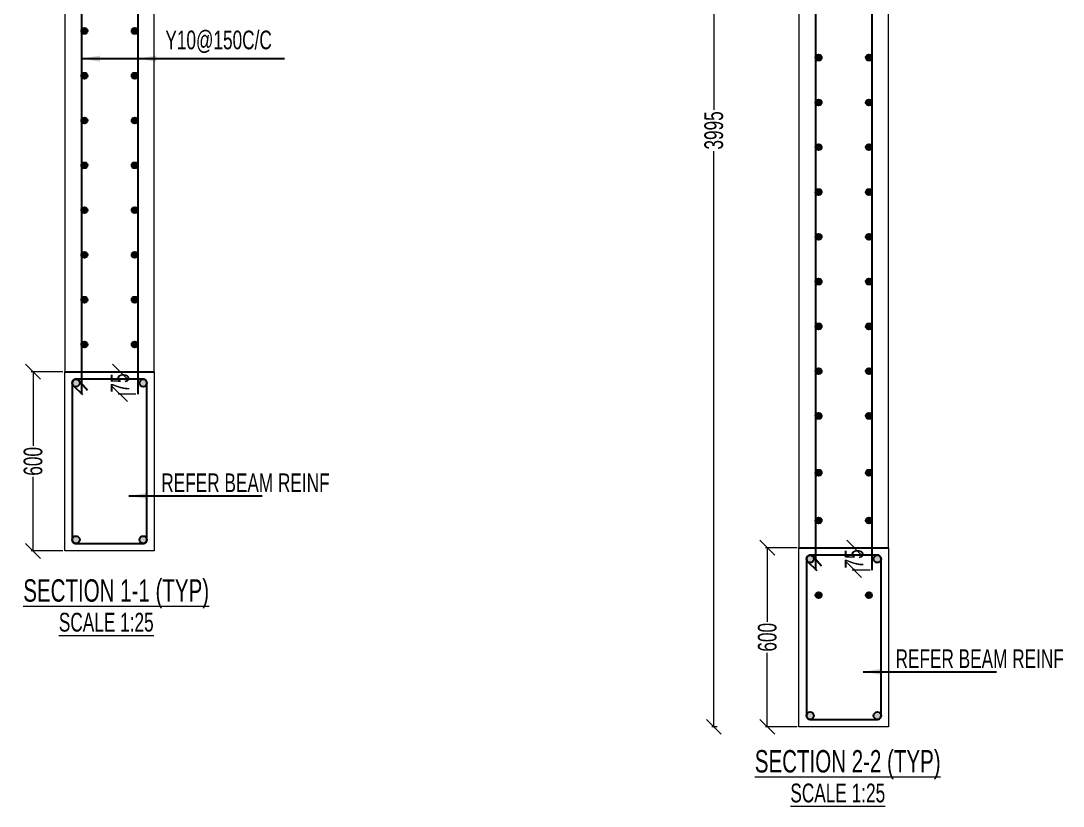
# Model space of a CAD drawing. Header units: millimetres. Extents: x -2697 to 288508, y -1308 to 60928.
# Drawn here: x 78567 to 82059, y 14988 to 17617 of the extents above; entities that cross this region are included whole.
import ezdxf

# ---------------------------------------------------------------- set-up
doc = ezdxf.new("R2010")
doc.units = ezdxf.units.MM
doc.header["$LTSCALE"] = 100
doc.linetypes.add('CONTINU', pattern=[0])
doc.layers.get('Defpoints').update_dxf_attribs({"color": 1, "lineweight": 0})
for name, color, linetype in [('-STR-BEAM', 7, 'CONTINU'), ('dim', 8, 'Continuous'), ('rein', 3, 'Continuous'), ('STEEL1', 3, 'Continuous'), ('TEXT', 2, 'Continuous')]:
    doc.layers.add(name, color=color, linetype=linetype)
doc.layers.add('Column outline', color=5, linetype='Continuous', lineweight=0)
doc.layers.add('SEC TEXT', color=9, linetype='Continuous', lineweight=18)
doc.styles.add('sd', font='ARIALN.TTF')
doc.styles.add('SOBHA', font='swisscl.ttf', dxfattribs={"width": 0.9})
doc.dimstyles.new('S--25', dxfattribs={"dimscale": 25, "dimtxt": 2.5, "dimasz": 2, "dimexe": 0.25, "dimexo": 0.25, "dimgap": 0.1, "dimtad": 0, "dimdec": 0, "dimrnd": 0.0005, "dimzin": 0, "dimdsep": 46, "dimtxsty": 'SOBHA', "dimblk": 'OBLIQUE', "dimcen": 0.09, "dimclrd": 8, "dimclre": 8, "dimclrt": 6, "dimadec": 0, "dimazin": 0, "dimtfac": 1, "dimtdec": 0, "dimtofl": 0, "dimtmove": 0, "dimatfit": 3, "dimfxl": 0.18, "dimtolj": 1, "dimtzin": 0, "dimlwd": -1, "dimlwe": -1, "dimarcsym": 0})
doc.dimstyles.new('S-25', dxfattribs={"dimscale": 25, "dimtxt": 2.5, "dimasz": 2.5, "dimexe": 0.25, "dimexo": 0.25, "dimgap": 0.1, "dimtad": 0, "dimdec": 0, "dimrnd": 0.0005, "dimzin": 0, "dimdsep": 46, "dimtxsty": 'SOBHA', "dimblk": 'OBLIQUE', "dimcen": 0.09, "dimclrd": 8, "dimclre": 8, "dimclrt": 6, "dimadec": 0, "dimazin": 0, "dimtfac": 1, "dimtdec": 0, "dimtofl": 0, "dimtmove": 0, "dimatfit": 3, "dimfxl": 0.18, "dimtolj": 1, "dimtzin": 0, "dimlwd": -1, "dimlwe": -1, "dimarcsym": 0})

# ---------------------------------------------------------------- blocks, each defined once
blk = doc.blocks.new('_Oblique')
at = {"color": 0, "linetype": 'ByBlock', "lineweight": -2}
blk.add_line((-0.5, -0.5), (0.5, 0.5), dxfattribs=at)
blk = doc.blocks.new('*D802')
at = {"layer": 'Column outline', "color": 8, "transparency": 16777216}
for p, q in [((78708.1, 16442.3), (78602, 16442.3)), ((78608.3, 16442.3), (78608.3, 16194.1)), ((78608.3, 15842.3), (78608.3, 16090.6)), ((78708.1, 15842.3), (78602, 15842.3))]:
    blk.add_line(p, q, dxfattribs=at)
at = {"layer": 'Defpoints', "color": 0, "transparency": 16777216}
for p in [(78608.3, 16442.3), (78714.4, 16442.3, 0), (78714.4, 15842.3, 0)]:
    blk.add_point(p, dxfattribs=at)
at = {"layer": 'Column outline', "color": 8, "transparency": 16777216, "xscale": 50, "yscale": 50, "zscale": 50}
for p, rotation in [((78608.3, 16442.3), 90), ((78608.3, 15842.3), 270)]:
    blk.add_blockref('_Oblique', p, dxfattribs=dict(at, rotation=rotation))
at = {"layer": 'Column outline', "color": 6, "transparency": 16777216, "insert": (78608.3, 16142.3), "char_height": 62.5, "attachment_point": 5, "rotation": 90, "style": 'SOBHA'}
blk.add_mtext('\\A1;600', dxfattribs=at)
blk = doc.blocks.new('*D805')
at = {"layer": 'Column outline', "color": 8, "transparency": 16777216}
for p, q in [((78952.3, 16442.3), (78893.1, 16442.3)), ((78899.3, 16442.3), (78899.3, 16438.6)), ((78952.3, 16367.3), (78893.1, 16367.3)), ((78899.3, 16367.3), (78899.3, 16371))]:
    blk.add_line(p, q, dxfattribs=at)
at = {"layer": 'Defpoints', "color": 0, "transparency": 16777216}
for p in [(78899.3, 16442.3), (78958.6, 16442.3), (78958.6, 16367.3)]:
    blk.add_point(p, dxfattribs=at)
at = {"layer": 'Column outline', "color": 8, "transparency": 16777216, "xscale": 50, "yscale": 50, "zscale": 50}
for p, rotation in [((78899.3, 16442.3), 90), ((78899.3, 16367.3), 270)]:
    blk.add_blockref('_Oblique', p, dxfattribs=dict(at, rotation=rotation))
at = {"layer": 'Column outline', "color": 6, "transparency": 16777216, "insert": (78899.3, 16404.8), "char_height": 62.5, "attachment_point": 5, "rotation": 90, "style": 'SOBHA'}
blk.add_mtext('\\A1;75', dxfattribs=at)
blk = doc.blocks.new('*D806')
at = {"layer": 'Column outline', "color": 8, "transparency": 16777216}
for p, q in [((81167.5, 15853.2), (81061.4, 15853.2)), ((81067.7, 15853.2), (81067.7, 15604.9)), ((81067.7, 15253.2), (81067.7, 15501.4)), ((81167.5, 15253.2), (81061.4, 15253.2))]:
    blk.add_line(p, q, dxfattribs=at)
at = {"layer": 'Defpoints', "color": 0, "transparency": 16777216}
for p in [(81067.7, 15853.2), (81173.7, 15853.2, 0), (81173.7, 15253.2, 0)]:
    blk.add_point(p, dxfattribs=at)
at = {"layer": 'Column outline', "color": 8, "transparency": 16777216, "xscale": 50, "yscale": 50, "zscale": 50}
for p, rotation in [((81067.7, 15853.2), 90), ((81067.7, 15253.2), 270)]:
    blk.add_blockref('_Oblique', p, dxfattribs=dict(at, rotation=rotation))
at = {"layer": 'Column outline', "color": 6, "transparency": 16777216, "insert": (81067.7, 15553.2), "char_height": 62.5, "attachment_point": 5, "rotation": 90, "style": 'SOBHA'}
blk.add_mtext('\\A1;600', dxfattribs=at)
blk = doc.blocks.new('*D811')
at = {"layer": 'Column outline', "color": 8, "transparency": 16777216}
for p, q in [((80899.3, 19247.9), (80882.3, 19247.9)), ((80888.5, 19247.9), (80888.5, 17319.8)), ((80888.5, 15253.2), (80888.5, 17181.3)), ((80899.3, 15253.2), (80882.3, 15253.2))]:
    blk.add_line(p, q, dxfattribs=at)
at = {"layer": 'Defpoints', "color": 0, "transparency": 16777216}
for p in [(80905.6, 19247.9, 0), (80888.5, 15253.2), (80905.6, 15253.2, 0)]:
    blk.add_point(p, dxfattribs=at)
at = {"layer": 'Column outline', "color": 8, "transparency": 16777216, "xscale": 50, "yscale": 50, "zscale": 50}
for p, rotation in [((80888.5, 19247.9), 90), ((80888.5, 15253.2), 270)]:
    blk.add_blockref('_Oblique', p, dxfattribs=dict(at, rotation=rotation))
at = {"layer": 'Column outline', "color": 6, "transparency": 16777216, "insert": (80888.5, 17250.5), "char_height": 62.5, "attachment_point": 5, "rotation": 90, "style": 'SOBHA'}
blk.add_mtext('\\A1;3995', dxfattribs=at)
blk = doc.blocks.new('*D810')
at = {"layer": 'Column outline', "color": 8, "transparency": 16777216}
for p, q in [((81411.7, 15853.2), (81352.4, 15853.2)), ((81358.7, 15853.2), (81358.7, 15849.4)), ((81358.7, 15778.2), (81358.7, 15781.9)), ((81411.7, 15778.2), (81352.4, 15778.2))]:
    blk.add_line(p, q, dxfattribs=at)
at = {"layer": 'Defpoints', "color": 0, "transparency": 16777216}
for p in [(81358.7, 15853.2), (81418, 15853.2), (81418, 15778.2)]:
    blk.add_point(p, dxfattribs=at)
at = {"layer": 'Column outline', "color": 8, "transparency": 16777216, "xscale": 50, "yscale": 50, "zscale": 50}
for p, rotation in [((81358.7, 15853.2), 90), ((81358.7, 15778.2), 270)]:
    blk.add_blockref('_Oblique', p, dxfattribs=dict(at, rotation=rotation))
at = {"layer": 'Column outline', "color": 6, "transparency": 16777216, "insert": (81358.7, 15815.7), "char_height": 62.5, "attachment_point": 5, "rotation": 90, "style": 'SOBHA'}
blk.add_mtext('\\A1;75', dxfattribs=at)

msp = doc.modelspace()

# ---------------------------------------------------------------- hatches: boundary and pattern name
at = {"layer": 'rein', "ltscale": 10}
h = msp.add_hatch(color=256, dxfattribs=at)
h.dxf.hatch_style = 1
h.paths.add_polyline_path([(78790.09, 17583.67, -1), (78770.09, 17583.67, -1)])
h = msp.add_hatch(color=256, dxfattribs=at)
h.dxf.hatch_style = 1
h.paths.add_polyline_path([(78958.58, 17583.67, -1), (78938.58, 17583.67, -1)])
h = msp.add_hatch(color=256, dxfattribs=at)
h.dxf.hatch_style = 1
h.paths.add_polyline_path([(81249.47, 17494.26, -1), (81229.47, 17494.26, -1)])
h = msp.add_hatch(color=256, dxfattribs=at)
h.dxf.hatch_style = 1
h.paths.add_polyline_path([(81417.96, 17494.26, -1), (81397.96, 17494.26, -1)])
h = msp.add_hatch(color=256, dxfattribs=at)
h.dxf.hatch_style = 1
h.paths.add_polyline_path([(78790.09, 17433.67, 1), (78770.09, 17433.67, 1)])
h = msp.add_hatch(color=256, dxfattribs=at)
h.dxf.hatch_style = 1
h.paths.add_polyline_path([(78958.58, 17433.67, 1), (78938.58, 17433.67, 1)])
h = msp.add_hatch(color=256, dxfattribs=at)
h.dxf.hatch_style = 1
h.paths.add_polyline_path([(81249.47, 17344.26, -1), (81229.47, 17344.26, -1)])
h = msp.add_hatch(color=256, dxfattribs=at)
h.dxf.hatch_style = 1
h.paths.add_polyline_path([(81417.96, 17344.26, -1), (81397.96, 17344.26, -1)])
h = msp.add_hatch(color=256, dxfattribs=at)
h.dxf.hatch_style = 1
h.paths.add_polyline_path([(78790.09, 17283.67, -1), (78770.09, 17283.67, -1)])
h = msp.add_hatch(color=256, dxfattribs=at)
h.dxf.hatch_style = 1
h.paths.add_polyline_path([(78958.58, 17283.67, -1), (78938.58, 17283.67, -1)])
h = msp.add_hatch(color=256, dxfattribs=at)
h.dxf.hatch_style = 1
h.paths.add_polyline_path([(81249.47, 17194.26, 1), (81229.47, 17194.26, 1)])
h = msp.add_hatch(color=256, dxfattribs=at)
h.dxf.hatch_style = 1
h.paths.add_polyline_path([(81417.96, 17194.26, 1), (81397.96, 17194.26, 1)])
h = msp.add_hatch(color=256, dxfattribs=at)
h.dxf.hatch_style = 1
h.paths.add_polyline_path([(78790.09, 17133.67, -1), (78770.09, 17133.67, -1)])
h = msp.add_hatch(color=256, dxfattribs=at)
h.dxf.hatch_style = 1
h.paths.add_polyline_path([(78958.58, 17133.67, -1), (78938.58, 17133.67, -1)])
h = msp.add_hatch(color=256, dxfattribs=at)
h.dxf.hatch_style = 1
h.paths.add_polyline_path([(81249.47, 17044.26, 1), (81229.47, 17044.26, 1)])
h = msp.add_hatch(color=256, dxfattribs=at)
h.dxf.hatch_style = 1
h.paths.add_polyline_path([(81417.96, 17044.26, 1), (81397.96, 17044.26, 1)])
h = msp.add_hatch(color=256, dxfattribs=at)
h.dxf.hatch_style = 1
h.paths.add_polyline_path([(78790.09, 16983.67, -1), (78770.09, 16983.67, -1)])
h = msp.add_hatch(color=256, dxfattribs=at)
h.dxf.hatch_style = 1
h.paths.add_polyline_path([(78958.58, 16983.67, -1), (78938.58, 16983.67, -1)])
h = msp.add_hatch(color=256, dxfattribs=at)
h.dxf.hatch_style = 1
h.paths.add_polyline_path([(81249.47, 16894.26, -1), (81229.47, 16894.26, -1)])
h = msp.add_hatch(color=256, dxfattribs=at)
h.dxf.hatch_style = 1
h.paths.add_polyline_path([(81417.96, 16894.26, -1), (81397.96, 16894.26, -1)])
h = msp.add_hatch(color=256, dxfattribs=at)
h.dxf.hatch_style = 1
h.paths.add_polyline_path([(78790.09, 16833.67, 1), (78770.09, 16833.67, 1)])
h = msp.add_hatch(color=256, dxfattribs=at)
h.dxf.hatch_style = 1
h.paths.add_polyline_path([(78958.58, 16833.67, 1), (78938.58, 16833.67, 1)])
h = msp.add_hatch(color=256, dxfattribs=at)
h.dxf.hatch_style = 1
h.paths.add_polyline_path([(81249.47, 16744.26, 1), (81229.47, 16744.26, 1)])
h = msp.add_hatch(color=256, dxfattribs=at)
h.dxf.hatch_style = 1
h.paths.add_polyline_path([(81417.96, 16744.26, 1), (81397.96, 16744.26, 1)])
h = msp.add_hatch(color=256, dxfattribs=at)
h.dxf.hatch_style = 1
h.paths.add_polyline_path([(78790.09, 16683.67, 1), (78770.09, 16683.67, 1)])
h = msp.add_hatch(color=256, dxfattribs=at)
h.dxf.hatch_style = 1
h.paths.add_polyline_path([(78958.58, 16683.67, 1), (78938.58, 16683.67, 1)])
h = msp.add_hatch(color=256, dxfattribs=at)
h.dxf.hatch_style = 1
h.paths.add_polyline_path([(81249.47, 16594.26, 1), (81229.47, 16594.26, 1)])
h = msp.add_hatch(color=256, dxfattribs=at)
h.dxf.hatch_style = 1
h.paths.add_polyline_path([(81417.96, 16594.26, 1), (81397.96, 16594.26, 1)])
h = msp.add_hatch(color=256, dxfattribs=at)
h.dxf.hatch_style = 1
h.paths.add_polyline_path([(78790.09, 16533.67, -1), (78770.09, 16533.67, -1)])
h = msp.add_hatch(color=256, dxfattribs=at)
h.dxf.hatch_style = 1
h.paths.add_polyline_path([(78958.58, 16533.67, -1), (78938.58, 16533.67, -1)])
h = msp.add_hatch(color=256, dxfattribs=at)
h.dxf.hatch_style = 1
h.paths.add_polyline_path([(81249.47, 16444.26, 1), (81229.47, 16444.26, 1)])
h = msp.add_hatch(color=256, dxfattribs=at)
h.dxf.hatch_style = 1
h.paths.add_polyline_path([(81417.96, 16444.26, 1), (81397.96, 16444.26, 1)])
h = msp.add_hatch(color=256, dxfattribs=at)
h.dxf.hatch_style = 1
h.paths.add_polyline_path([(81249.47, 16294.26, -1), (81229.47, 16294.26, -1)])
h = msp.add_hatch(color=256, dxfattribs=at)
h.dxf.hatch_style = 1
h.paths.add_polyline_path([(81417.96, 16294.26, -1), (81397.96, 16294.26, -1)])
h = msp.add_hatch(color=256, dxfattribs=at)
h.dxf.hatch_style = 1
h.paths.add_polyline_path([(81249.47, 16104.19, -1), (81229.47, 16104.19, -1)])
h = msp.add_hatch(color=256, dxfattribs=at)
h.dxf.hatch_style = 1
h.paths.add_polyline_path([(81417.96, 16104.19, -1), (81397.96, 16104.19, -1)])
h = msp.add_hatch(color=256, dxfattribs=at)
h.dxf.hatch_style = 1
h.paths.add_polyline_path([(81249.47, 15944.51, -1), (81229.47, 15944.51, -1)])
h = msp.add_hatch(color=256, dxfattribs=at)
h.dxf.hatch_style = 1
h.paths.add_polyline_path([(81417.96, 15944.51, -1), (81397.96, 15944.51, -1)])
h = msp.add_hatch(color=256, dxfattribs=at)
h.dxf.hatch_style = 1
h.paths.add_polyline_path([(81249.47, 15694.26, -1), (81229.47, 15694.26, -1)])
h = msp.add_hatch(color=256, dxfattribs=at)
h.dxf.hatch_style = 1
h.paths.add_polyline_path([(81417.96, 15694.26, -1), (81397.96, 15694.26, -1)])
at = {"layer": 'STEEL1', "ltscale": 7}
h = msp.add_hatch(color=256, dxfattribs=at)
h.dxf.hatch_style = 1
edge = h.paths.add_edge_path()
edge.add_arc((78751.85, 16404.81), 12.5, 0, 360)
edge = h.paths.add_edge_path()
edge.add_arc((78976.85, 16404.78), 12.5, 0, 360)
edge = h.paths.add_edge_path()
edge.add_arc((78976.85, 15879.78), 12.5, 0, 360)
edge = h.paths.add_edge_path()
edge.add_arc((78751.85, 15879.81), 12.5, 0, 360)
h = msp.add_hatch(color=256, dxfattribs=at)
h.dxf.hatch_style = 1
edge = h.paths.add_edge_path()
edge.add_arc((81211.23, 15815.65), 12.5, 0, 360)
edge = h.paths.add_edge_path()
edge.add_arc((81436.23, 15815.62), 12.5, 0, 360)
edge = h.paths.add_edge_path()
edge.add_arc((81436.23, 15290.62), 12.5, 0, 360)
edge = h.paths.add_edge_path()
edge.add_arc((81211.23, 15290.65), 12.5, 0, 360)

# ---------------------------------------------------------------- linework, layer by layer
at = {"layer": '-STR-BEAM'}
for p, q in [((78714.35, 16442.32, 0), (79014.35, 16442.32, 0)), ((78714.35, 16442.32, 0), (79014.35, 16442.32, 0)), ((81173.73, 15853.16, 0), (81473.73, 15853.16, 0)), ((81173.73, 15853.16, 0), (81473.73, 15853.16, 0))]:
    msp.add_line(p, q, dxfattribs=at)
at = {"layer": 'Column outline', "color": 7}
for p, q in [((81173.73, 18647.92, 0), (81173.73, 15853.16, 0)), ((81473.73, 15853.16, 0), (81473.73, 18647.92, 0)), ((78714.35, 18287.32, 0), (78714.35, 16442.32, 0)), ((79014.35, 16442.32, 0), (79014.35, 18287.32, 0)), ((78714.35, 15842.32, 0), (78714.35, 16442.32, 0)), ((79014.35, 16442.32, 0), (79014.35, 15842.32, 0)), ((81173.73, 15253.16, 0), (81173.73, 15853.16, 0)), ((81473.73, 15853.16, 0), (81473.73, 15253.16, 0)), ((79014.35, 15842.32, 0), (78714.35, 15842.32, 0)), ((81473.73, 15253.16, 0), (81173.73, 15253.16, 0))]:
    msp.add_line(p, q, dxfattribs=at)
at = {"layer": 'rein', "ltscale": 10}
for centre in [(78780.09, 17583.67), (78948.58, 17583.67), (81239.47, 17494.26), (81407.96, 17494.26), (78780.09, 17433.67), (78948.58, 17433.67), (81239.47, 17344.26), (81407.96, 17344.26), (78780.09, 17283.67), (78948.58, 17283.67), (81239.47, 17194.26), (81407.96, 17194.26), (78780.09, 17133.67), (78948.58, 17133.67), (81239.47, 17044.26), (81407.96, 17044.26), (78780.09, 16983.67), (78948.58, 16983.67), (81239.47, 16894.26), (81407.96, 16894.26), (78780.09, 16833.67), (78948.58, 16833.67), (81239.47, 16744.26), (81407.96, 16744.26), (78780.09, 16683.67), (78948.58, 16683.67), (81239.47, 16594.26), (81407.96, 16594.26), (78780.09, 16533.67), (78948.58, 16533.67), (81239.47, 16444.26), (81407.96, 16444.26), (81239.47, 16294.26), (81407.96, 16294.26), (81239.47, 16104.19), (81407.96, 16104.19), (81239.47, 15944.51), (81407.96, 15944.51), (81239.47, 15694.26), (81407.96, 15694.26)]:
    msp.add_circle(centre, 10, dxfattribs=at)
at = {"layer": 'STEEL1', "ltscale": 7}
for p, q in [((81229.51, 18722.76), (81229.51, 15778.16)), ((81417.96, 18722.76), (81417.96, 15778.16)), ((78770.13, 18362.16), (78770.13, 16367.32)), ((78958.58, 18362.16), (78958.58, 16367.32))]:
    msp.add_line(p, q, dxfattribs=at)
at = {"layer": 'STEEL1', "ltscale": 7, "elevation": 0}
for points in [[(78790.05, 16380.02), (78760.46, 16413.87, 0.6590671), (78739.35, 16404.81), (78739.35, 15879.83, 0.4142136), (78751.85, 15867.33), (78976.85, 15867.31, 0.4142136), (78989.35, 15879.81), (78989.35, 16404.81, 0.4142136), (78976.85, 16417.31), (78752.04, 16417.33, 0.6427123), (78742.59, 16396.65), (78774.31, 16365.86)], [(81249.43, 15790.86), (81219.85, 15824.71, 0.6590671), (81198.73, 15815.65), (81198.73, 15290.68, 0.4142136), (81211.23, 15278.18), (81436.23, 15278.15, 0.4142136), (81448.73, 15290.65), (81448.73, 15815.65, 0.4142136), (81436.23, 15828.15), (81211.42, 15828.18, 0.6427123), (81201.97, 15807.49), (81233.69, 15776.7)]]:
    msp.add_lwpolyline(points, format="xyb", dxfattribs=at)
at = {"layer": 'STEEL1', "ltscale": 7}
for centre in [(78751.85, 16404.81, 0), (78976.85, 16404.78, 0), (78751.85, 15879.81, 0), (78976.85, 15879.78, 0), (81211.23, 15815.65, 0), (81436.23, 15815.62, 0), (81211.23, 15290.65, 0), (81436.23, 15290.62, 0)]:
    msp.add_circle(centre, 12.5, dxfattribs=at)

# ---------------------------------------------------------------- texts
at = {"layer": 'SEC TEXT', "color": 1, "linetype": 'ByBlock', "style": 'sd', "width": 0.8}
for s, height, p in [('%%USECTION 1-1 (TYP)', 75, (78575.43, 15672.3)), ('%%USCALE 1:25', 63, (78694.5, 15572.19)), ('%%USECTION 2-2 (TYP)', 75, (81025.81, 15100.37)), ('%%USCALE 1:25', 63, (81144.88, 15000.26))]:
    msp.add_text(s, height=height, rotation=0.01072, dxfattribs=at).set_placement(p)
at = {"layer": 'TEXT', "char_height": 62.5, "attachment_point": 5, "style": 'SOBHA'}
for s, insert in [('Y10@150C/C', (79229.64, 17547.25, 0)), ('REFER BEAM REINF', (79319.69, 16070.54, 0)), ('REFER BEAM REINF', (81779.07, 15481.39, 0))]:
    msp.add_mtext(s, dxfattribs=dict(at, insert=insert))

# ---------------------------------------------------------------- dimensions: what is measured, and where the dimension line sits
at = {"layer": 'Column outline'}
for base, p1, p2, picture, middle in [((80888.51, 15253.16), (80905.59, 19247.92, 0), (80905.59, 15253.16, 0), '*D811', (80888.51, 17250.54)), ((78608.28, 16442.32, 0), (78714.35, 15842.32, 0), (78714.35, 16442.32, 0), '*D802', (78608.28, 16142.32, 0)), ((78899.31, 16442.32), (78958.58, 16367.32), (78958.58, 16442.32), '*D805', (78899.31, 16404.82)), ((81067.66, 15853.16, 0), (81173.73, 15253.16, 0), (81173.73, 15853.16, 0), '*D806', (81067.66, 15553.16, 0)), ((81358.69, 15853.16), (81417.96, 15778.16), (81417.96, 15853.16), '*D810', (81358.69, 15815.66))]:
    dim = msp.add_linear_dim(base=base, p1=p1, p2=p2, angle=90, dimstyle='S--25', override={"dimtmove": 1}, dxfattribs=at)
    dim.commit()
    dim.dimension.update_dxf_attribs({"geometry": picture, "text_midpoint": middle})

# ---------------------------------------------------------------- leaders
at = {"layer": 'dim', "color": 5, "linetype": 'Continuous'}
for points in [[(78770.13, 17490.98), (79261.87, 17490.98)], [(78958.58, 17490.98), (79450.32, 17490.98)], [(78929.39, 16026.62), (79376.16, 16026.62)], [(81388.77, 15437.47), (81835.54, 15437.47)]]:
    msp.add_leader(points, dimstyle='S-25', override={"dimarcsym": 1}, dxfattribs=at)

doc.saveas('drawing.dxf')
